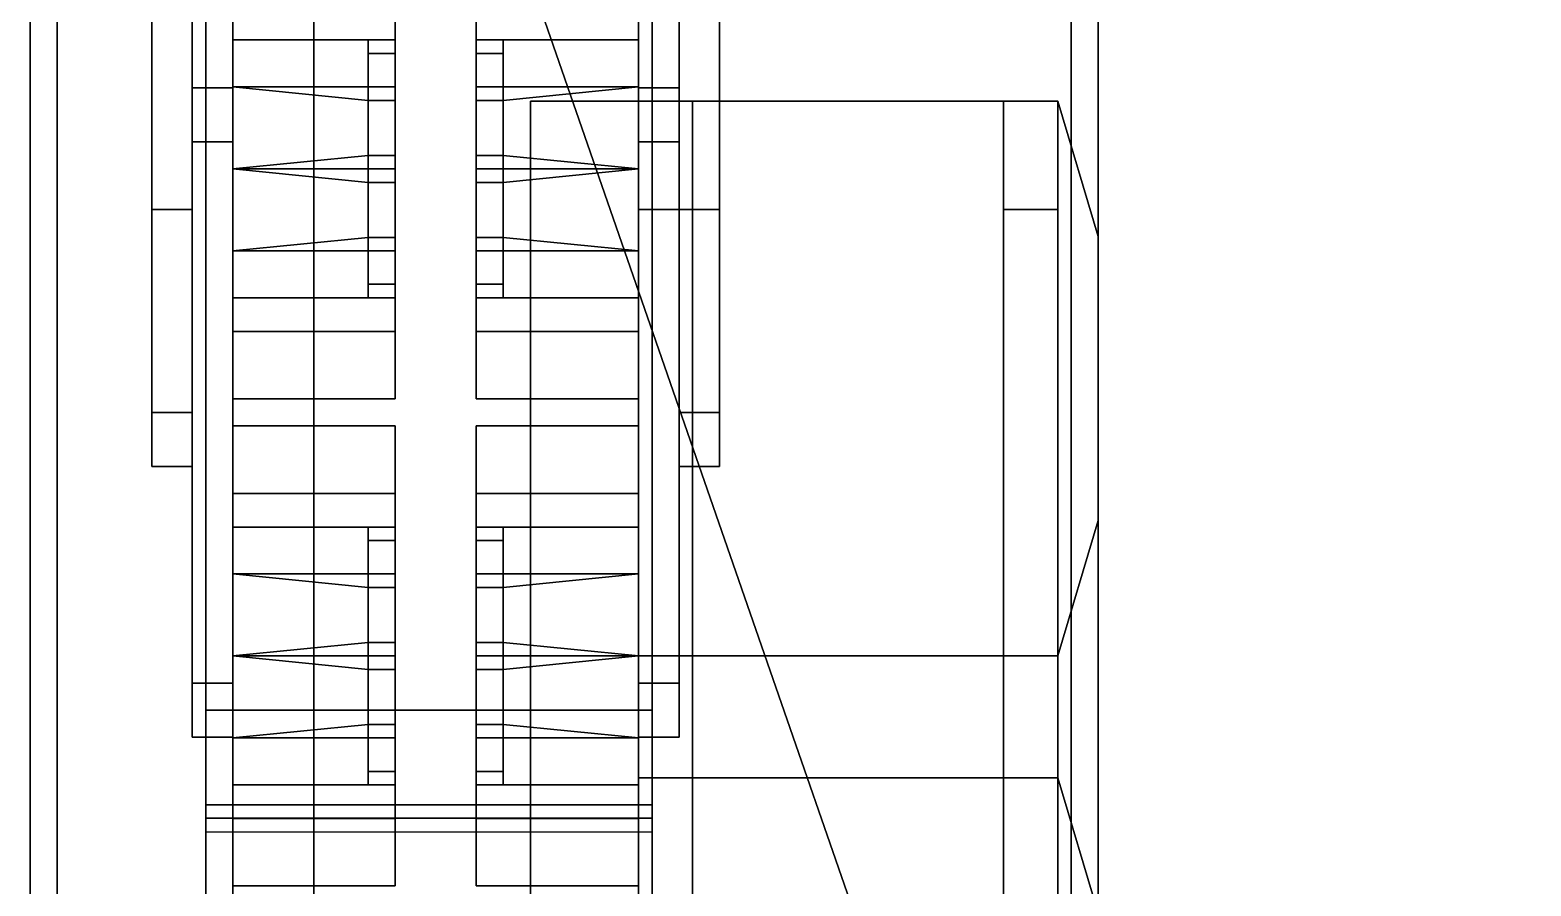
# Model space of a CAD drawing. Header units: millimetres. Extents: x -1.1 to 1.1, y -3.2 to 10.1.
# Drawn here: x -1.11 to 0, y 0.65 to 1.283 of the extents above; entities that cross this region are included whole.
import ezdxf

# ---------------------------------------------------------------- set-up
doc = ezdxf.new("R2010")
doc.units = ezdxf.units.MM
for name, color, linetype in [('internals', 5, 'Continuous'), ('seats', 3, 'Continuous'), ('suspension', 5, 'Continuous'), ('tracks', 3, 'Continuous'), ('wheels', 2, 'Continuous')]:
    doc.layers.add(name, color=color, linetype=linetype)

msp = doc.modelspace()

# ---------------------------------------------------------------- linework, layer by layer
for points in [[(-0.98, 0.11, 1.08), (-0.98, 2.92, 1.08), (-0.98, 2.58, 1.06), (-0.98, 0.11, 1.06)], [(0.34, 2.83, 0.6), (0.34, 0.11, 0.6), (-0.34, 0.11, 0.6), (-0.34, 2.83, 0.6)], [(-0.34, 0.11, 1.06), (-0.34, 2.58, 1.06), (-0.34, 2.83, 0.6), (-0.34, 0.11, 0.6)], [(-0.9, 2.72, 1.87), (-0.98, 2.72, 1.87), (-0.98, 0.11, 1.87), (-0.9, 0.11, 1.87)], [(-0.98, 0.11, 1.87), (-0.98, 2.72, 1.87), (-0.98, 2.72, 1.08), (-0.98, 0.11, 1.08)], [(-0.9, 2.72, 1.85), (-0.9, 2.72, 1.87), (-0.9, 0.11, 1.87), (-0.9, 0.11, 1.85)], [(-1.11, 1.47, 1.3), (-1.11, 0.17, 1.3), (-1.09, 0.17, 1.3), (-1.09, 1.47, 1.3)], [(-1.11, 1.47, 1.24), (-1.11, 0.17, 1.24), (-1.11, 0.17, 1.3), (-1.11, 1.47, 1.3)], [(-1.09, 1.47, 1.24), (-1.09, 0.17, 1.24), (-1.11, 0.17, 1.24), (-1.11, 1.47, 1.24)], [(-1.11, 1.47, 1.08), (-1.11, 0.17, 1.08), (-1.11, 0.17, 1.14), (-1.11, 1.47, 1.14)], [(-1.11, 1.47, 1.14), (-1.11, 0.17, 1.14), (-1.09, 0.17, 1.14), (-1.09, 1.47, 1.14)], [(-1.09, 1.47, 1.08), (-1.09, 0.17, 1.08), (-1.11, 0.17, 1.08), (-1.11, 1.47, 1.08)], [(-1.09, 0.17, 1.3), (-1.09, 0.17, 1.24), (-1.09, 1.47, 1.24), (-1.09, 1.47, 1.3)], [(-1.09, 0.17, 1.14), (-1.09, 0.17, 1.08), (-1.09, 1.47, 1.08), (-1.09, 1.47, 1.14)]]:
    msp.add_3dface(points)
at = {"layer": 'internals'}
for points in [[(-0.32, 0.11, 1.08), (-0.32, 2.9, 1.08), (-0.74, 2.9, 1.08), (-0.74, 1.32, 1.08)], [(-0.32, 2.9, 0.86), (-0.32, 0.11, 0.86), (0.32, 0.11, 0.86), (0.32, 2.9, 0.86)], [(-0.32, 0.11, 0.86), (-0.32, 2.9, 0.86), (-0.32, 2.9, 1.08), (-0.32, 0.11, 1.08)], [(-0.96, 1.32, 1.67), (-0.96, 2.72, 1.67), (-0.96, 2.72, 1.85), (-0.96, 0.11, 1.85)], [(-0.32, 0.11, 1.08), (-0.74, 1.32, 1.08), (-0.96, 1.32, 1.08), (-0.96, 0.11, 1.08)], [(-0.96, 0.11, 1.08), (-0.96, 1.32, 1.08), (-0.96, 1.32, 1.67), (-0.96, 0.11, 1.85)]]:
    msp.add_3dface(points, dxfattribs=at)
at = {"layer": 'seats'}
for points in [[(-0.66, 1.23, 1.36), (-0.74, 1.23, 1.36), (-0.74, 1.23, 1.67), (-0.66, 1.23, 1.67)], [(-0.74, 0.32, 1.67), (-0.74, 1.23, 1.67), (-0.74, 1.23, 1.36), (-0.74, 0.32, 1.36)], [(-0.66, 1.23, 1.67), (-0.74, 1.23, 1.67), (-0.74, 0.32, 1.67), (-0.66, 0.32, 1.67)], [(-0.35, 1.23, 1.36), (-0.35, 1.23, 1.28), (-0.66, 1.23, 1.28), (-0.66, 1.23, 1.36)], [(-0.66, 1.23, 1.36), (-0.66, 1.23, 1.28), (-0.66, 0.82, 1.28), (-0.66, 0.82, 1.36)], [(-0.66, 1.23, 1.28), (-0.66, 1.15, 1.2), (-0.66, 0.4, 1.2), (-0.66, 0.32, 1.28)], [(-0.66, 1.15, 1.2), (-0.66, 1.23, 1.28), (-0.66, 1.23, 1.08), (-0.66, 1.15, 1.08)], [(-0.66, 1.23, 1.08), (-0.66, 1.23, 1.28), (-0.62, 1.23, 1.28), (-0.62, 1.23, 1.08)], [(-0.66, 0.32, 1.36), (-0.66, 1.23, 1.36), (-0.66, 1.23, 1.67), (-0.66, 0.32, 1.67)], [(-0.35, 0.82, 1.36), (-0.35, 1.23, 1.36), (-0.66, 1.23, 1.36), (-0.66, 0.82, 1.36)], [(-0.62, 0.4, 1.2), (-0.62, 1.15, 1.2), (-0.62, 1.23, 1.28), (-0.62, 0.32, 1.28)], [(-0.62, 1.23, 1.08), (-0.62, 1.23, 1.28), (-0.62, 1.15, 1.2), (-0.62, 1.15, 1.08)], [(-0.39, 1.23, 1.28), (-0.39, 1.15, 1.2), (-0.39, 0.4, 1.2), (-0.39, 0.32, 1.28)], [(-0.39, 1.15, 1.2), (-0.39, 1.23, 1.28), (-0.39, 1.23, 1.08), (-0.39, 1.15, 1.08)], [(-0.39, 1.23, 1.08), (-0.39, 1.23, 1.28), (-0.35, 1.23, 1.28), (-0.35, 1.23, 1.08)], [(-0.32, 1.13, 1.36), (-0.32, 1.13, 1.28), (-0.35, 1.23, 1.28), (-0.35, 1.23, 1.36)], [(-0.35, 0.4, 1.2), (-0.35, 1.15, 1.2), (-0.35, 1.23, 1.28), (-0.35, 0.32, 1.28)], [(-0.35, 1.23, 1.08), (-0.35, 1.23, 1.28), (-0.35, 1.15, 1.2), (-0.35, 1.15, 1.08)], [(-0.32, 0.92, 1.36), (-0.32, 1.13, 1.36), (-0.35, 1.23, 1.36), (-0.35, 0.82, 1.36)], [(-0.66, 0.4, 1.2), (-0.66, 1.15, 1.2), (-0.62, 1.15, 1.2), (-0.62, 0.4, 1.2)], [(-0.62, 1.15, 1.08), (-0.62, 1.15, 1.2), (-0.66, 1.15, 1.2), (-0.66, 1.15, 1.08)], [(-0.39, 0.4, 1.2), (-0.39, 1.15, 1.2), (-0.35, 1.15, 1.2), (-0.35, 0.4, 1.2)], [(-0.35, 1.15, 1.08), (-0.35, 1.15, 1.2), (-0.39, 1.15, 1.2), (-0.39, 1.15, 1.08)], [(-0.32, 0.92, 1.28), (-0.32, 1.13, 1.28), (-0.32, 1.13, 1.36), (-0.32, 0.92, 1.36)], [(-0.35, 0.82, 1.36), (-0.35, 0.82, 1.28), (-0.32, 0.92, 1.28), (-0.32, 0.92, 1.36)], [(-0.66, 0.82, 1.36), (-0.66, 0.82, 1.28), (-0.35, 0.82, 1.28), (-0.35, 0.82, 1.36)], [(-0.66, 0.73, 1.36), (-0.66, 0.73, 1.28), (-0.66, 0.32, 1.28), (-0.66, 0.32, 1.36)], [(-0.35, 0.73, 1.36), (-0.35, 0.73, 1.28), (-0.66, 0.73, 1.28), (-0.66, 0.73, 1.36)], [(-0.35, 0.32, 1.36), (-0.35, 0.73, 1.36), (-0.66, 0.73, 1.36), (-0.66, 0.32, 1.36)], [(-0.32, 0.63, 1.36), (-0.32, 0.63, 1.28), (-0.35, 0.73, 1.28), (-0.35, 0.73, 1.36)], [(-0.32, 0.42, 1.36), (-0.32, 0.63, 1.36), (-0.35, 0.73, 1.36), (-0.35, 0.32, 1.36)]]:
    msp.add_3dface(points, dxfattribs=at)
at = {"layer": 'suspension'}
for points in [[(-0.6, 1.15, 0.33), (-0.6, 1.67, 0.33), (-0.63, 1.67, 0.33), (-0.63, 1.15, 0.33)], [(-1.02, 1.15, 0.2), (-1.02, 1.41, 0.27), (-0.99, 1.41, 0.27), (-0.99, 1.15, 0.2)], [(-1.02, 1.33, 0.33), (-1.02, 1.41, 0.27), (-1.02, 1.15, 0.2), (-1.02, 1.15, 0.33)], [(-0.63, 1.15, 0.2), (-0.63, 1.41, 0.27), (-0.6, 1.41, 0.27), (-0.6, 1.15, 0.2)], [(-0.63, 1.33, 0.33), (-0.63, 1.41, 0.27), (-0.63, 1.15, 0.2), (-0.63, 1.15, 0.33)], [(-0.99, 1.15, 0.33), (-0.99, 1.33, 0.33), (-1.02, 1.33, 0.33), (-1.02, 1.15, 0.33)], [(-0.99, 1.2, 0.15), (-0.99, 1.2, 0.24), (-0.99, 1.24, 0.22), (-0.99, 1.24, 0.17)], [(-0.96, 1.24, 0.17), (-0.96, 1.2, 0.15), (-0.99, 1.2, 0.15), (-0.99, 1.24, 0.17)], [(-0.99, 1.24, 0.17), (-0.99, 1.24, 0.22), (-0.96, 1.24, 0.22), (-0.96, 1.24, 0.17)], [(-0.99, 1.24, 0.22), (-0.99, 1.2, 0.24), (-0.96, 1.2, 0.24), (-0.96, 1.24, 0.22)], [(-0.66, 1.2, 0.15), (-0.66, 1.2, 0.24), (-0.66, 1.24, 0.22), (-0.66, 1.24, 0.17)], [(-0.66, 1.24, 0.17), (-0.66, 1.24, 0.22), (-0.63, 1.24, 0.22), (-0.63, 1.24, 0.17)], [(-0.66, 1.24, 0.22), (-0.66, 1.2, 0.24), (-0.63, 1.2, 0.24), (-0.63, 1.24, 0.22)], [(-0.63, 1.24, 0.17), (-0.63, 1.2, 0.15), (-0.66, 1.2, 0.15), (-0.66, 1.24, 0.17)], [(-0.99, 1.2, 0.24), (-0.99, 1.2, 0.15), (-0.99, 0.8, 0.15), (-0.99, 0.8, 0.24)], [(-0.99, 0.8, 0.15), (-0.99, 1.2, 0.15), (-0.96, 1.2, 0.15), (-0.96, 0.8, 0.15)], [(-0.96, 0.8, 0.24), (-0.96, 1.2, 0.24), (-0.99, 1.2, 0.24), (-0.99, 0.8, 0.24)], [(-0.66, 1.2, 0.24), (-0.66, 1.2, 0.15), (-0.66, 0.8, 0.15), (-0.66, 0.8, 0.24)], [(-0.63, 0.8, 0.24), (-0.63, 1.2, 0.24), (-0.66, 1.2, 0.24), (-0.66, 0.8, 0.24)], [(-0.66, 0.8, 0.15), (-0.66, 1.2, 0.15), (-0.63, 1.2, 0.15), (-0.63, 0.8, 0.15)], [(-1.02, 1.15, 0.33), (-1.02, 1.15, 0.2), (-1.02, 1, 0.15), (-1.02, 1, 0.24)], [(-1.02, 1, 0.15), (-1.02, 1.15, 0.2), (-0.99, 1.15, 0.2), (-0.99, 1, 0.15)], [(-0.99, 1, 0.24), (-0.99, 1.15, 0.33), (-1.02, 1.15, 0.33), (-1.02, 1, 0.24)], [(-0.63, 1, 0.15), (-0.63, 1.15, 0.2), (-0.6, 1.15, 0.2), (-0.6, 1, 0.15)], [(-0.63, 1.15, 0.33), (-0.63, 1.15, 0.2), (-0.63, 1, 0.15), (-0.63, 1, 0.24)], [(-0.6, 1, 0.24), (-0.6, 1.15, 0.33), (-0.63, 1.15, 0.33), (-0.63, 1, 0.24)], [(-1.02, 1, 0.24), (-1.02, 1, 0.15), (-1.02, 0.96, 0.17), (-1.02, 0.96, 0.22)], [(-0.99, 0.96, 0.22), (-0.99, 1, 0.24), (-1.02, 1, 0.24), (-1.02, 0.96, 0.22)], [(-1.02, 0.96, 0.17), (-1.02, 1, 0.15), (-0.99, 1, 0.15), (-0.99, 0.96, 0.17)], [(-0.63, 1, 0.24), (-0.63, 1, 0.15), (-0.63, 0.96, 0.17), (-0.63, 0.96, 0.22)], [(-0.63, 0.96, 0.17), (-0.63, 1, 0.15), (-0.6, 1, 0.15), (-0.6, 0.96, 0.17)], [(-0.6, 0.96, 0.22), (-0.6, 1, 0.24), (-0.63, 1, 0.24), (-0.63, 0.96, 0.22)], [(-1.02, 0.96, 0.22), (-1.02, 0.96, 0.17), (-0.99, 0.96, 0.17), (-0.99, 0.96, 0.22)], [(-0.63, 0.96, 0.22), (-0.63, 0.96, 0.17), (-0.6, 0.96, 0.17), (-0.6, 0.96, 0.22)], [(-0.99, 0.8, 0.24), (-0.99, 0.8, 0.15), (-0.99, 0.76, 0.17), (-0.99, 0.76, 0.22)], [(-0.99, 0.76, 0.17), (-0.99, 0.8, 0.15), (-0.96, 0.8, 0.15), (-0.96, 0.76, 0.17)], [(-0.96, 0.76, 0.22), (-0.96, 0.8, 0.24), (-0.99, 0.8, 0.24), (-0.99, 0.76, 0.22)], [(-0.66, 0.8, 0.24), (-0.66, 0.8, 0.15), (-0.66, 0.76, 0.17), (-0.66, 0.76, 0.22)], [(-0.66, 0.76, 0.17), (-0.66, 0.8, 0.15), (-0.63, 0.8, 0.15), (-0.63, 0.76, 0.17)], [(-0.63, 0.76, 0.22), (-0.63, 0.8, 0.24), (-0.66, 0.8, 0.24), (-0.66, 0.76, 0.22)], [(-0.99, 0.76, 0.22), (-0.99, 0.76, 0.17), (-0.96, 0.76, 0.17), (-0.96, 0.76, 0.22)], [(-0.66, 0.76, 0.22), (-0.66, 0.76, 0.17), (-0.63, 0.76, 0.17), (-0.63, 0.76, 0.22)]]:
    msp.add_3dface(points, dxfattribs=at)
at = {"layer": 'tracks'}
for points in [[(-0.98, 2.02), (-0.98, 0.78), (-0.98, 0.78, 0.05), (-0.98, 2.01, 0.05)], [(-0.98, 2.01, 0.05), (-0.98, 0.78, 0.05), (-0.65, 0.78, 0.05), (-0.65, 2.01, 0.05)], [(-0.65, 0.78, 0.05), (-0.65, 0.78), (-0.65, 2.02), (-0.65, 2.01, 0.05)], [(-0.65, 0.7, 0.95), (-0.65, 1.4, 0.93), (-0.98, 1.4, 0.93), (-0.98, 0.7, 0.95)], [(-0.98, 0.7, 0.95), (-0.98, 1.4, 0.93), (-0.98, 1.4, 0.87), (-0.98, 0.7, 0.89)], [(-0.98, 0.7, 0.89), (-0.98, 1.4, 0.87), (-0.65, 1.4, 0.87), (-0.65, 0.7, 0.89)], [(-0.65, 1.4, 0.87), (-0.65, 1.4, 0.93), (-0.65, 0.7, 0.95), (-0.65, 0.7, 0.89)], [(-0.98, 0.78), (-0.98, 0.69, 0.03), (-0.98, 0.71, 0.08), (-0.98, 0.78, 0.05)], [(-0.98, 0.78, 0.05), (-0.98, 0.71, 0.08), (-0.65, 0.71, 0.08), (-0.65, 0.78, 0.05)], [(-0.65, 0.71, 0.08), (-0.65, 0.69, 0.03), (-0.65, 0.78), (-0.65, 0.78, 0.05)], [(-0.98, 0.69, 0.03), (-0.98, 0.14, 0.4), (-0.98, 0.16, 0.44), (-0.98, 0.71, 0.08)], [(-0.98, 0.71, 0.08), (-0.98, 0.16, 0.44), (-0.65, 0.16, 0.44), (-0.65, 0.71, 0.08)], [(-0.65, 0.31, 0.95), (-0.65, 0.7, 0.95), (-0.98, 0.7, 0.95), (-0.98, 0.31, 0.95)], [(-0.98, 0.31, 0.95), (-0.98, 0.7, 0.95), (-0.98, 0.7, 0.89), (-0.98, 0.31, 0.89)], [(-0.98, 0.31, 0.89), (-0.98, 0.7, 0.89), (-0.65, 0.7, 0.89), (-0.65, 0.31, 0.89)], [(-0.65, 0.16, 0.44), (-0.65, 0.14, 0.4), (-0.65, 0.69, 0.03), (-0.65, 0.71, 0.08)], [(-0.65, 0.7, 0.89), (-0.65, 0.7, 0.95), (-0.65, 0.31, 0.95), (-0.65, 0.31, 0.89)], [(-0.65, 0.69, 0.03), (-0.65, 0.14, 0.4), (-0.98, 0.14, 0.4), (-0.98, 0.69, 0.03)]]:
    msp.add_3dface(points, dxfattribs=at)
at = {"layer": 'wheels'}
for points in [[(-0.96, 1.3002, 0.3202), (-0.96, 1.35, 0.2), (-0.96, 1.2753, 0.145), (-0.96, 1.2753, 0.255)], [(-0.96, 1.35, 0.2), (-0.96, 1.3002, 0.0798), (-0.96, 1.3002, 0.0798), (-0.96, 1.2753, 0.145)], [(-0.78, 1.3002, 0.3202), (-0.78, 1.35, 0.2), (-0.78, 1.2753, 0.145), (-0.78, 1.2753, 0.255)], [(-0.78, 1.35, 0.2), (-0.78, 1.3002, 0.0798), (-0.78, 1.3002, 0.0798), (-0.78, 1.2753, 0.145)], [(-0.84, 1.3002, 0.0798), (-0.84, 1.18, 0.03), (-0.96, 1.18, 0.03), (-0.96, 1.3002, 0.0798)], [(-0.96, 1.3002, 0.0798), (-0.96, 1.18, 0.03), (-0.96, 1.18, 0.09), (-0.96, 1.2753, 0.145)], [(-0.84, 1.18, 0.37), (-0.84, 1.3002, 0.3202), (-0.96, 1.3002, 0.3202), (-0.96, 1.18, 0.37)], [(-0.96, 1.18, 0.37), (-0.96, 1.3002, 0.3202), (-0.96, 1.2753, 0.255), (-0.96, 1.18, 0.31)], [(-0.78, 1.3002, 0.0798), (-0.78, 1.18, 0.03), (-0.78, 1.18, 0.09), (-0.78, 1.2753, 0.145)], [(-0.78, 1.18, 0.03), (-0.78, 1.3002, 0.0798), (-0.66, 1.3002, 0.0798), (-0.66, 1.18, 0.03)], [(-0.78, 1.18, 0.37), (-0.78, 1.3002, 0.3202), (-0.78, 1.2753, 0.255), (-0.78, 1.18, 0.31)], [(-0.78, 1.3002, 0.3202), (-0.78, 1.18, 0.37), (-0.66, 1.18, 0.37), (-0.66, 1.3002, 0.3202)], [(-0.84, 1.18, 0.09), (-0.84, 1.2753, 0.145), (-0.96, 1.2753, 0.145), (-0.96, 1.18, 0.09)], [(-0.84, 1.2753, 0.145), (-0.84, 1.2753, 0.255), (-0.96, 1.2753, 0.255), (-0.96, 1.2753, 0.145)], [(-0.84, 1.2753, 0.255), (-0.84, 1.18, 0.31), (-0.96, 1.18, 0.31), (-0.96, 1.2753, 0.255)], [(-0.86, 1.2306, 0.2408), (-0.86, 1.2653, 0.2608), (-0.86, 1.2753, 0.255), (-0.86, 1.2406, 0.235)], [(-0.86, 1.2406, 0.235), (-0.86, 1.2753, 0.255), (-0.86, 1.2753, 0.2435), (-0.86, 1.2406, 0.2235)], [(-0.84, 1.2753, 0.2435), (-0.84, 1.2406, 0.2235), (-0.86, 1.2406, 0.2235), (-0.86, 1.2753, 0.2435)], [(-0.86, 1.2406, 0.1765), (-0.86, 1.2753, 0.1565), (-0.86, 1.2753, 0.145), (-0.86, 1.2406, 0.165)], [(-0.86, 1.2406, 0.165), (-0.86, 1.2753, 0.145), (-0.86, 1.2653, 0.1392), (-0.86, 1.2306, 0.1592)], [(-0.84, 1.2406, 0.1765), (-0.84, 1.2753, 0.1565), (-0.86, 1.2753, 0.1565), (-0.86, 1.2406, 0.1765)], [(-0.78, 1.2406, 0.2235), (-0.78, 1.2753, 0.2435), (-0.76, 1.2753, 0.2435), (-0.76, 1.2406, 0.2235)], [(-0.78, 1.2753, 0.1565), (-0.78, 1.2406, 0.1765), (-0.76, 1.2406, 0.1765), (-0.76, 1.2753, 0.1565)], [(-0.78, 1.2753, 0.145), (-0.78, 1.18, 0.09), (-0.66, 1.18, 0.09), (-0.66, 1.2753, 0.145)], [(-0.78, 1.2753, 0.255), (-0.78, 1.2753, 0.145), (-0.66, 1.2753, 0.145), (-0.66, 1.2753, 0.255)], [(-0.78, 1.18, 0.31), (-0.78, 1.2753, 0.255), (-0.66, 1.2753, 0.255), (-0.66, 1.18, 0.31)], [(-0.78, 1.2306, 0.2408), (-0.78, 1.2653, 0.2608), (-0.78, 1.2753, 0.255), (-0.78, 1.2406, 0.235)], [(-0.78, 1.2406, 0.235), (-0.78, 1.2753, 0.255), (-0.78, 1.2753, 0.2435), (-0.78, 1.2406, 0.2235)], [(-0.78, 1.2406, 0.1765), (-0.78, 1.2753, 0.1565), (-0.78, 1.2753, 0.145), (-0.78, 1.2406, 0.165)], [(-0.78, 1.2406, 0.165), (-0.78, 1.2753, 0.145), (-0.78, 1.2653, 0.1392), (-0.78, 1.2306, 0.1592)], [(-0.84, 1.2306, 0.2408), (-0.84, 1.2653, 0.2608), (-0.86, 1.2653, 0.2608), (-0.86, 1.2306, 0.2408)], [(-0.84, 1.2653, 0.1392), (-0.84, 1.2306, 0.1592), (-0.86, 1.2306, 0.1592), (-0.86, 1.2653, 0.1392)], [(-0.78, 1.2653, 0.2608), (-0.78, 1.2306, 0.2408), (-0.76, 1.2306, 0.2408), (-0.76, 1.2653, 0.2608)], [(-0.78, 1.2306, 0.1592), (-0.78, 1.2653, 0.1392), (-0.76, 1.2653, 0.1392), (-0.76, 1.2306, 0.1592)], [(-0.86, 1.19, 0.2642), (-0.86, 1.2306, 0.2408), (-0.96, 1.2406, 0.235), (-0.96, 1.18, 0.27)], [(-0.86, 1.2306, 0.2408), (-0.86, 1.2406, 0.235), (-0.96, 1.2406, 0.235)], [(-0.86, 1.2406, 0.2235), (-0.86, 1.2406, 0.1765), (-0.96, 1.2406, 0.165), (-0.96, 1.2406, 0.235)], [(-0.86, 1.2406, 0.235), (-0.86, 1.2406, 0.2235), (-0.96, 1.2406, 0.235)], [(-0.86, 1.2406, 0.1765), (-0.86, 1.2406, 0.165), (-0.96, 1.2406, 0.165)], [(-0.86, 1.2306, 0.1592), (-0.86, 1.19, 0.1358), (-0.96, 1.18, 0.13), (-0.96, 1.2406, 0.165)], [(-0.86, 1.2406, 0.165), (-0.86, 1.2306, 0.1592), (-0.96, 1.2406, 0.165)], [(-0.96, 1.18, 0.27), (-0.96, 1.2406, 0.235), (-0.96, 1.2406, 0.165), (-0.96, 1.1194, 0.235)], [(-0.96, 1.1194, 0.235), (-0.96, 1.2406, 0.165), (-0.96, 1.18, 0.13), (-0.96, 1.1194, 0.165)], [(-0.84, 1.2406, 0.2235), (-0.84, 1.2406, 0.1765), (-0.86, 1.2406, 0.1765), (-0.86, 1.2406, 0.2235)], [(-0.78, 1.18, 0.27), (-0.78, 1.2406, 0.235), (-0.78, 1.2406, 0.165), (-0.78, 1.1194, 0.235)], [(-0.78, 1.1194, 0.235), (-0.78, 1.2406, 0.165), (-0.78, 1.18, 0.13), (-0.78, 1.1194, 0.165)], [(-0.78, 1.2406, 0.1765), (-0.78, 1.2406, 0.2235), (-0.76, 1.2406, 0.2235), (-0.76, 1.2406, 0.1765)], [(-0.76, 1.2406, 0.235), (-0.76, 1.2306, 0.2408), (-0.66, 1.2406, 0.235)], [(-0.76, 1.2306, 0.2408), (-0.76, 1.19, 0.2642), (-0.66, 1.18, 0.27), (-0.66, 1.2406, 0.235)], [(-0.76, 1.2406, 0.2235), (-0.76, 1.2406, 0.235), (-0.66, 1.2406, 0.235)], [(-0.76, 1.2406, 0.165), (-0.76, 1.2406, 0.1765), (-0.66, 1.2406, 0.165)], [(-0.76, 1.2406, 0.1765), (-0.76, 1.2406, 0.2235), (-0.66, 1.2406, 0.235), (-0.66, 1.2406, 0.165)], [(-0.76, 1.2306, 0.1592), (-0.76, 1.2406, 0.165), (-0.66, 1.2406, 0.165)], [(-0.76, 1.19, 0.1358), (-0.76, 1.2306, 0.1592), (-0.66, 1.2406, 0.165), (-0.66, 1.18, 0.13)], [(-0.84, 1.19, 0.2642), (-0.84, 1.2306, 0.2408), (-0.86, 1.2306, 0.2408), (-0.86, 1.19, 0.2642)], [(-0.84, 1.2306, 0.1592), (-0.84, 1.19, 0.1358), (-0.86, 1.19, 0.1358), (-0.86, 1.2306, 0.1592)], [(-0.78, 1.2306, 0.2408), (-0.78, 1.19, 0.2642), (-0.76, 1.19, 0.2642), (-0.76, 1.2306, 0.2408)], [(-0.78, 1.19, 0.1358), (-0.78, 1.2306, 0.1592), (-0.76, 1.2306, 0.1592), (-0.76, 1.19, 0.1358)], [(-0.86, 1.18, 0.27), (-0.86, 1.19, 0.2642), (-0.96, 1.18, 0.27)], [(-0.86, 1.19, 0.1358), (-0.86, 1.18, 0.13), (-0.96, 1.18, 0.13)], [(-0.84, 1.19, 0.3042), (-0.84, 1.19, 0.2642), (-0.86, 1.19, 0.2642), (-0.86, 1.19, 0.3042)], [(-0.86, 1.18, 0.27), (-0.86, 1.18, 0.31), (-0.86, 1.19, 0.3042), (-0.86, 1.19, 0.2642)], [(-0.86, 1.19, 0.1358), (-0.86, 1.19, 0.0958), (-0.86, 1.18, 0.09), (-0.86, 1.18, 0.13)], [(-0.84, 1.19, 0.1358), (-0.84, 1.19, 0.0958), (-0.86, 1.19, 0.0958), (-0.86, 1.19, 0.1358)], [(-0.78, 1.19, 0.0958), (-0.78, 1.19, 0.1358), (-0.76, 1.19, 0.1358), (-0.76, 1.19, 0.0958)], [(-0.78, 1.19, 0.2642), (-0.78, 1.19, 0.3042), (-0.76, 1.19, 0.3042), (-0.76, 1.19, 0.2642)], [(-0.78, 1.18, 0.27), (-0.78, 1.18, 0.31), (-0.78, 1.19, 0.3042), (-0.78, 1.19, 0.2642)], [(-0.78, 1.19, 0.1358), (-0.78, 1.19, 0.0958), (-0.78, 1.18, 0.09), (-0.78, 1.18, 0.13)], [(-0.76, 1.19, 0.2642), (-0.76, 1.18, 0.27), (-0.66, 1.18, 0.27)], [(-0.76, 1.18, 0.13), (-0.76, 1.19, 0.1358), (-0.66, 1.18, 0.13)], [(-0.84, 1.18, 0.03), (-0.84, 1.0598, 0.0798), (-0.96, 1.0598, 0.0798), (-0.96, 1.18, 0.03)], [(-0.96, 1.18, 0.03), (-0.96, 1.0598, 0.0798), (-0.96, 1.0847, 0.145), (-0.96, 1.18, 0.09)], [(-0.84, 1.0598, 0.3202), (-0.84, 1.18, 0.37), (-0.96, 1.18, 0.37), (-0.96, 1.0598, 0.3202)], [(-0.96, 1.0598, 0.3202), (-0.96, 1.18, 0.37), (-0.96, 1.18, 0.31), (-0.96, 1.0847, 0.255)], [(-0.84, 1.18, 0.31), (-0.84, 1.0847, 0.255), (-0.96, 1.0847, 0.255), (-0.96, 1.18, 0.31)], [(-0.84, 1.0847, 0.145), (-0.84, 1.18, 0.09), (-0.96, 1.18, 0.09), (-0.96, 1.0847, 0.145)], [(-0.86, 1.17, 0.1358), (-0.86, 1.1294, 0.1592), (-0.96, 1.1194, 0.165), (-0.96, 1.18, 0.13)], [(-0.86, 1.18, 0.13), (-0.86, 1.17, 0.1358), (-0.96, 1.18, 0.13)], [(-0.86, 1.1294, 0.2408), (-0.86, 1.17, 0.2642), (-0.96, 1.18, 0.27), (-0.96, 1.1194, 0.235)], [(-0.86, 1.17, 0.2642), (-0.86, 1.18, 0.27), (-0.96, 1.18, 0.27)], [(-0.86, 1.17, 0.2642), (-0.86, 1.17, 0.3042), (-0.86, 1.18, 0.31), (-0.86, 1.18, 0.27)], [(-0.86, 1.18, 0.13), (-0.86, 1.18, 0.09), (-0.86, 1.17, 0.0958), (-0.86, 1.17, 0.1358)], [(-0.78, 1.18, 0.03), (-0.78, 1.0598, 0.0798), (-0.78, 1.0847, 0.145), (-0.78, 1.18, 0.09)], [(-0.78, 1.0598, 0.0798), (-0.78, 1.18, 0.03), (-0.66, 1.18, 0.03), (-0.66, 1.0598, 0.0798)], [(-0.78, 1.0598, 0.3202), (-0.78, 1.18, 0.37), (-0.78, 1.18, 0.31), (-0.78, 1.0847, 0.255)], [(-0.78, 1.18, 0.37), (-0.78, 1.0598, 0.3202), (-0.66, 1.0598, 0.3202), (-0.66, 1.18, 0.37)], [(-0.78, 1.0847, 0.255), (-0.78, 1.18, 0.31), (-0.66, 1.18, 0.31), (-0.66, 1.0847, 0.255)], [(-0.78, 1.18, 0.09), (-0.78, 1.0847, 0.145), (-0.66, 1.0847, 0.145), (-0.66, 1.18, 0.09)], [(-0.78, 1.17, 0.2642), (-0.78, 1.17, 0.3042), (-0.78, 1.18, 0.31), (-0.78, 1.18, 0.27)], [(-0.78, 1.18, 0.13), (-0.78, 1.18, 0.09), (-0.78, 1.17, 0.0958), (-0.78, 1.17, 0.1358)], [(-0.76, 1.17, 0.1358), (-0.76, 1.18, 0.13), (-0.66, 1.18, 0.13)], [(-0.76, 1.1294, 0.1592), (-0.76, 1.17, 0.1358), (-0.66, 1.18, 0.13), (-0.66, 1.1194, 0.165)], [(-0.76, 1.18, 0.27), (-0.76, 1.17, 0.2642), (-0.66, 1.18, 0.27)], [(-0.76, 1.17, 0.2642), (-0.76, 1.1294, 0.2408), (-0.66, 1.1194, 0.235), (-0.66, 1.18, 0.27)], [(-0.84, 1.17, 0.2642), (-0.84, 1.17, 0.3042), (-0.86, 1.17, 0.3042), (-0.86, 1.17, 0.2642)], [(-0.84, 1.17, 0.0958), (-0.84, 1.17, 0.1358), (-0.86, 1.17, 0.1358), (-0.86, 1.17, 0.0958)], [(-0.84, 1.17, 0.1358), (-0.84, 1.1294, 0.1592), (-0.86, 1.1294, 0.1592), (-0.86, 1.17, 0.1358)], [(-0.84, 1.1294, 0.2408), (-0.84, 1.17, 0.2642), (-0.86, 1.17, 0.2642), (-0.86, 1.1294, 0.2408)], [(-0.78, 1.1294, 0.1592), (-0.78, 1.17, 0.1358), (-0.76, 1.17, 0.1358), (-0.76, 1.1294, 0.1592)], [(-0.78, 1.17, 0.2642), (-0.78, 1.1294, 0.2408), (-0.76, 1.1294, 0.2408), (-0.76, 1.17, 0.2642)], [(-0.78, 1.17, 0.1358), (-0.78, 1.17, 0.0958), (-0.76, 1.17, 0.0958), (-0.76, 1.17, 0.1358)], [(-0.78, 1.17, 0.3042), (-0.78, 1.17, 0.2642), (-0.76, 1.17, 0.2642), (-0.76, 1.17, 0.3042)], [(-0.86, 1.1294, 0.1592), (-0.86, 1.1194, 0.165), (-0.96, 1.1194, 0.165)], [(-0.86, 1.1194, 0.235), (-0.86, 1.1294, 0.2408), (-0.96, 1.1194, 0.235)], [(-0.86, 1.1294, 0.1592), (-0.86, 1.0947, 0.1392), (-0.86, 1.0847, 0.145), (-0.86, 1.1194, 0.165)], [(-0.84, 1.1294, 0.1592), (-0.84, 1.0947, 0.1392), (-0.86, 1.0947, 0.1392), (-0.86, 1.1294, 0.1592)], [(-0.86, 1.1194, 0.235), (-0.86, 1.0847, 0.255), (-0.86, 1.0947, 0.2608), (-0.86, 1.1294, 0.2408)], [(-0.84, 1.0947, 0.2608), (-0.84, 1.1294, 0.2408), (-0.86, 1.1294, 0.2408), (-0.86, 1.0947, 0.2608)], [(-0.78, 1.0947, 0.1392), (-0.78, 1.1294, 0.1592), (-0.76, 1.1294, 0.1592), (-0.76, 1.0947, 0.1392)], [(-0.78, 1.1294, 0.2408), (-0.78, 1.0947, 0.2608), (-0.76, 1.0947, 0.2608), (-0.76, 1.1294, 0.2408)], [(-0.78, 1.1294, 0.1592), (-0.78, 1.0947, 0.1392), (-0.78, 1.0847, 0.145), (-0.78, 1.1194, 0.165)], [(-0.78, 1.1194, 0.235), (-0.78, 1.0847, 0.255), (-0.78, 1.0947, 0.2608), (-0.78, 1.1294, 0.2408)], [(-0.76, 1.1194, 0.165), (-0.76, 1.1294, 0.1592), (-0.66, 1.1194, 0.165)], [(-0.76, 1.1294, 0.2408), (-0.76, 1.1194, 0.235), (-0.66, 1.1194, 0.235)], [(-0.86, 1.1194, 0.1765), (-0.86, 1.1194, 0.2235), (-0.96, 1.1194, 0.235), (-0.96, 1.1194, 0.165)], [(-0.86, 1.1194, 0.165), (-0.86, 1.1194, 0.1765), (-0.96, 1.1194, 0.165)], [(-0.86, 1.1194, 0.2235), (-0.86, 1.1194, 0.235), (-0.96, 1.1194, 0.235)], [(-0.86, 1.1194, 0.165), (-0.86, 1.0847, 0.145), (-0.86, 1.0847, 0.1565), (-0.86, 1.1194, 0.1765)], [(-0.84, 1.0847, 0.1565), (-0.84, 1.1194, 0.1765), (-0.86, 1.1194, 0.1765), (-0.86, 1.0847, 0.1565)], [(-0.86, 1.1194, 0.2235), (-0.86, 1.0847, 0.2435), (-0.86, 1.0847, 0.255), (-0.86, 1.1194, 0.235)], [(-0.84, 1.1194, 0.2235), (-0.84, 1.0847, 0.2435), (-0.86, 1.0847, 0.2435), (-0.86, 1.1194, 0.2235)], [(-0.84, 1.1194, 0.1765), (-0.84, 1.1194, 0.2235), (-0.86, 1.1194, 0.2235), (-0.86, 1.1194, 0.1765)], [(-0.78, 1.1194, 0.2235), (-0.78, 1.1194, 0.1765), (-0.76, 1.1194, 0.1765), (-0.76, 1.1194, 0.2235)], [(-0.78, 1.1194, 0.1765), (-0.78, 1.0847, 0.1565), (-0.76, 1.0847, 0.1565), (-0.76, 1.1194, 0.1765)], [(-0.78, 1.0847, 0.2435), (-0.78, 1.1194, 0.2235), (-0.76, 1.1194, 0.2235), (-0.76, 1.0847, 0.2435)], [(-0.78, 1.1194, 0.165), (-0.78, 1.0847, 0.145), (-0.78, 1.0847, 0.1565), (-0.78, 1.1194, 0.1765)], [(-0.78, 1.1194, 0.2235), (-0.78, 1.0847, 0.2435), (-0.78, 1.0847, 0.255), (-0.78, 1.1194, 0.235)], [(-0.76, 1.1194, 0.1765), (-0.76, 1.1194, 0.165), (-0.66, 1.1194, 0.165)], [(-0.76, 1.1194, 0.235), (-0.76, 1.1194, 0.2235), (-0.66, 1.1194, 0.235)], [(-0.76, 1.1194, 0.2235), (-0.76, 1.1194, 0.1765), (-0.66, 1.1194, 0.165), (-0.66, 1.1194, 0.235)], [(-0.84, 1.0847, 0.255), (-0.84, 1.0847, 0.145), (-0.96, 1.0847, 0.145), (-0.96, 1.0847, 0.255)], [(-0.96, 1.01, 0.2), (-0.96, 1.0598, 0.3202), (-0.96, 1.0598, 0.3202), (-0.96, 1.0847, 0.255)], [(-0.96, 1.0598, 0.0798), (-0.96, 1.01, 0.2), (-0.96, 1.0847, 0.255), (-0.96, 1.0847, 0.145)], [(-0.78, 1.01, 0.2), (-0.78, 1.0598, 0.3202), (-0.78, 1.0598, 0.3202), (-0.78, 1.0847, 0.255)], [(-0.78, 1.0598, 0.0798), (-0.78, 1.01, 0.2), (-0.78, 1.0847, 0.255), (-0.78, 1.0847, 0.145)], [(-0.78, 1.0847, 0.145), (-0.78, 1.0847, 0.255), (-0.66, 1.0847, 0.255), (-0.66, 1.0847, 0.145)], [(-0.84, 1.01, 0.2), (-0.84, 1.0598, 0.3202), (-0.96, 1.0598, 0.3202), (-0.96, 1.01, 0.2)], [(-0.84, 1.0598, 0.0798), (-0.84, 1.01, 0.2), (-0.96, 1.01, 0.2), (-0.96, 1.0598, 0.0798)], [(-0.78, 1.01, 0.2), (-0.78, 1.0598, 0.0798), (-0.66, 1.0598, 0.0798), (-0.66, 1.01, 0.2)], [(-0.78, 1.0598, 0.3202), (-0.78, 1.01, 0.2), (-0.66, 1.01, 0.2), (-0.66, 1.0598, 0.3202)], [(-0.96, 0.99, 0.2), (-0.96, 0.9402, 0.0798), (-0.96, 0.9402, 0.0798), (-0.96, 0.9153, 0.145)], [(-0.96, 0.9402, 0.3202), (-0.96, 0.99, 0.2), (-0.96, 0.9153, 0.145), (-0.96, 0.9153, 0.255)], [(-0.84, 0.99, 0.2), (-0.84, 0.9402, 0.0798), (-0.96, 0.9402, 0.0798), (-0.96, 0.99, 0.2)], [(-0.84, 0.9402, 0.3202), (-0.84, 0.99, 0.2), (-0.96, 0.99, 0.2), (-0.96, 0.9402, 0.3202)], [(-0.78, 0.99, 0.2), (-0.78, 0.9402, 0.3202), (-0.66, 0.9402, 0.3202), (-0.66, 0.99, 0.2)], [(-0.78, 0.9402, 0.0798), (-0.78, 0.99, 0.2), (-0.66, 0.99, 0.2), (-0.66, 0.9402, 0.0798)], [(-0.78, 0.99, 0.2), (-0.78, 0.9402, 0.0798), (-0.78, 0.9402, 0.0798), (-0.78, 0.9153, 0.145)], [(-0.78, 0.9402, 0.3202), (-0.78, 0.99, 0.2), (-0.78, 0.9153, 0.145), (-0.78, 0.9153, 0.255)], [(-0.96, 0.9402, 0.0798), (-0.96, 0.82, 0.03), (-0.96, 0.82, 0.09), (-0.96, 0.9153, 0.145)], [(-0.84, 0.9402, 0.0798), (-0.84, 0.82, 0.03), (-0.96, 0.82, 0.03), (-0.96, 0.9402, 0.0798)], [(-0.96, 0.82, 0.37), (-0.96, 0.9402, 0.3202), (-0.96, 0.9153, 0.255), (-0.96, 0.82, 0.31)], [(-0.84, 0.82, 0.37), (-0.84, 0.9402, 0.3202), (-0.96, 0.9402, 0.3202), (-0.96, 0.82, 0.37)], [(-0.78, 0.82, 0.03), (-0.78, 0.9402, 0.0798), (-0.66, 0.9402, 0.0798), (-0.66, 0.82, 0.03)], [(-0.78, 0.9402, 0.0798), (-0.78, 0.82, 0.03), (-0.78, 0.82, 0.09), (-0.78, 0.9153, 0.145)], [(-0.78, 0.9402, 0.3202), (-0.78, 0.82, 0.37), (-0.66, 0.82, 0.37), (-0.66, 0.9402, 0.3202)], [(-0.78, 0.82, 0.37), (-0.78, 0.9402, 0.3202), (-0.78, 0.9153, 0.255), (-0.78, 0.82, 0.31)], [(-0.84, 0.9153, 0.255), (-0.84, 0.82, 0.31), (-0.96, 0.82, 0.31), (-0.96, 0.9153, 0.255)], [(-0.84, 0.9153, 0.145), (-0.84, 0.9153, 0.255), (-0.96, 0.9153, 0.255), (-0.96, 0.9153, 0.145)], [(-0.84, 0.82, 0.09), (-0.84, 0.9153, 0.145), (-0.96, 0.9153, 0.145), (-0.96, 0.82, 0.09)], [(-0.84, 0.8806, 0.1765), (-0.84, 0.9153, 0.1565), (-0.86, 0.9153, 0.1565), (-0.86, 0.8806, 0.1765)], [(-0.86, 0.8806, 0.165), (-0.86, 0.9153, 0.145), (-0.86, 0.9053, 0.1392), (-0.86, 0.8706, 0.1592)], [(-0.86, 0.8806, 0.1765), (-0.86, 0.9153, 0.1565), (-0.86, 0.9153, 0.145), (-0.86, 0.8806, 0.165)], [(-0.84, 0.9153, 0.2435), (-0.84, 0.8806, 0.2235), (-0.86, 0.8806, 0.2235), (-0.86, 0.9153, 0.2435)], [(-0.86, 0.8806, 0.235), (-0.86, 0.9153, 0.255), (-0.86, 0.9153, 0.2435), (-0.86, 0.8806, 0.2235)], [(-0.86, 0.8706, 0.2408), (-0.86, 0.9053, 0.2608), (-0.86, 0.9153, 0.255), (-0.86, 0.8806, 0.235)], [(-0.78, 0.8806, 0.165), (-0.78, 0.9153, 0.145), (-0.78, 0.9053, 0.1392), (-0.78, 0.8706, 0.1592)], [(-0.78, 0.8806, 0.1765), (-0.78, 0.9153, 0.1565), (-0.78, 0.9153, 0.145), (-0.78, 0.8806, 0.165)], [(-0.78, 0.8806, 0.235), (-0.78, 0.9153, 0.255), (-0.78, 0.9153, 0.2435), (-0.78, 0.8806, 0.2235)], [(-0.78, 0.8706, 0.2408), (-0.78, 0.9053, 0.2608), (-0.78, 0.9153, 0.255), (-0.78, 0.8806, 0.235)], [(-0.78, 0.82, 0.31), (-0.78, 0.9153, 0.255), (-0.66, 0.9153, 0.255), (-0.66, 0.82, 0.31)], [(-0.78, 0.9153, 0.255), (-0.78, 0.9153, 0.145), (-0.66, 0.9153, 0.145), (-0.66, 0.9153, 0.255)], [(-0.78, 0.9153, 0.145), (-0.78, 0.82, 0.09), (-0.66, 0.82, 0.09), (-0.66, 0.9153, 0.145)], [(-0.78, 0.9153, 0.1565), (-0.78, 0.8806, 0.1765), (-0.76, 0.8806, 0.1765), (-0.76, 0.9153, 0.1565)], [(-0.78, 0.8806, 0.2235), (-0.78, 0.9153, 0.2435), (-0.76, 0.9153, 0.2435), (-0.76, 0.8806, 0.2235)], [(-0.84, 0.9053, 0.1392), (-0.84, 0.8706, 0.1592), (-0.86, 0.8706, 0.1592), (-0.86, 0.9053, 0.1392)], [(-0.84, 0.8706, 0.2408), (-0.84, 0.9053, 0.2608), (-0.86, 0.9053, 0.2608), (-0.86, 0.8706, 0.2408)], [(-0.78, 0.8706, 0.1592), (-0.78, 0.9053, 0.1392), (-0.76, 0.9053, 0.1392), (-0.76, 0.8706, 0.1592)], [(-0.78, 0.9053, 0.2608), (-0.78, 0.8706, 0.2408), (-0.76, 0.8706, 0.2408), (-0.76, 0.9053, 0.2608)], [(-0.96, 0.7594, 0.235), (-0.96, 0.8806, 0.165), (-0.96, 0.82, 0.13), (-0.96, 0.7594, 0.165)], [(-0.96, 0.82, 0.27), (-0.96, 0.8806, 0.235), (-0.96, 0.8806, 0.165), (-0.96, 0.7594, 0.235)], [(-0.86, 0.8806, 0.165), (-0.86, 0.8706, 0.1592), (-0.96, 0.8806, 0.165)], [(-0.86, 0.8706, 0.1592), (-0.86, 0.83, 0.1358), (-0.96, 0.82, 0.13), (-0.96, 0.8806, 0.165)], [(-0.86, 0.8806, 0.1765), (-0.86, 0.8806, 0.165), (-0.96, 0.8806, 0.165)], [(-0.86, 0.8806, 0.235), (-0.86, 0.8806, 0.2235), (-0.96, 0.8806, 0.235)], [(-0.86, 0.8806, 0.2235), (-0.86, 0.8806, 0.1765), (-0.96, 0.8806, 0.165), (-0.96, 0.8806, 0.235)], [(-0.86, 0.8706, 0.2408), (-0.86, 0.8806, 0.235), (-0.96, 0.8806, 0.235)], [(-0.86, 0.83, 0.2642), (-0.86, 0.8706, 0.2408), (-0.96, 0.8806, 0.235), (-0.96, 0.82, 0.27)], [(-0.84, 0.8806, 0.2235), (-0.84, 0.8806, 0.1765), (-0.86, 0.8806, 0.1765), (-0.86, 0.8806, 0.2235)], [(-0.78, 0.8806, 0.1765), (-0.78, 0.8806, 0.2235), (-0.76, 0.8806, 0.2235), (-0.76, 0.8806, 0.1765)], [(-0.78, 0.7594, 0.235), (-0.78, 0.8806, 0.165), (-0.78, 0.82, 0.13), (-0.78, 0.7594, 0.165)], [(-0.78, 0.82, 0.27), (-0.78, 0.8806, 0.235), (-0.78, 0.8806, 0.165), (-0.78, 0.7594, 0.235)], [(-0.76, 0.83, 0.1358), (-0.76, 0.8706, 0.1592), (-0.66, 0.8806, 0.165), (-0.66, 0.82, 0.13)], [(-0.76, 0.8706, 0.1592), (-0.76, 0.8806, 0.165), (-0.66, 0.8806, 0.165)], [(-0.76, 0.8806, 0.1765), (-0.76, 0.8806, 0.2235), (-0.66, 0.8806, 0.235), (-0.66, 0.8806, 0.165)], [(-0.76, 0.8806, 0.165), (-0.76, 0.8806, 0.1765), (-0.66, 0.8806, 0.165)], [(-0.76, 0.8806, 0.2235), (-0.76, 0.8806, 0.235), (-0.66, 0.8806, 0.235)], [(-0.76, 0.8706, 0.2408), (-0.76, 0.83, 0.2642), (-0.66, 0.82, 0.27), (-0.66, 0.8806, 0.235)], [(-0.76, 0.8806, 0.235), (-0.76, 0.8706, 0.2408), (-0.66, 0.8806, 0.235)], [(-0.84, 0.8706, 0.1592), (-0.84, 0.83, 0.1358), (-0.86, 0.83, 0.1358), (-0.86, 0.8706, 0.1592)], [(-0.84, 0.83, 0.2642), (-0.84, 0.8706, 0.2408), (-0.86, 0.8706, 0.2408), (-0.86, 0.83, 0.2642)], [(-0.78, 0.83, 0.1358), (-0.78, 0.8706, 0.1592), (-0.76, 0.8706, 0.1592), (-0.76, 0.83, 0.1358)], [(-0.78, 0.8706, 0.2408), (-0.78, 0.83, 0.2642), (-0.76, 0.83, 0.2642), (-0.76, 0.8706, 0.2408)], [(-0.86, 0.83, 0.1358), (-0.86, 0.82, 0.13), (-0.96, 0.82, 0.13)], [(-0.86, 0.82, 0.27), (-0.86, 0.83, 0.2642), (-0.96, 0.82, 0.27)], [(-0.84, 0.83, 0.1358), (-0.84, 0.83, 0.0958), (-0.86, 0.83, 0.0958), (-0.86, 0.83, 0.1358)], [(-0.86, 0.83, 0.1358), (-0.86, 0.83, 0.0958), (-0.86, 0.82, 0.09), (-0.86, 0.82, 0.13)], [(-0.86, 0.82, 0.27), (-0.86, 0.82, 0.31), (-0.86, 0.83, 0.3042), (-0.86, 0.83, 0.2642)], [(-0.84, 0.83, 0.3042), (-0.84, 0.83, 0.2642), (-0.86, 0.83, 0.2642), (-0.86, 0.83, 0.3042)], [(-0.78, 0.83, 0.1358), (-0.78, 0.83, 0.0958), (-0.78, 0.82, 0.09), (-0.78, 0.82, 0.13)], [(-0.78, 0.82, 0.27), (-0.78, 0.82, 0.31), (-0.78, 0.83, 0.3042), (-0.78, 0.83, 0.2642)], [(-0.78, 0.83, 0.2642), (-0.78, 0.83, 0.3042), (-0.76, 0.83, 0.3042), (-0.76, 0.83, 0.2642)], [(-0.78, 0.83, 0.0958), (-0.78, 0.83, 0.1358), (-0.76, 0.83, 0.1358), (-0.76, 0.83, 0.0958)], [(-0.76, 0.82, 0.13), (-0.76, 0.83, 0.1358), (-0.66, 0.82, 0.13)], [(-0.76, 0.83, 0.2642), (-0.76, 0.82, 0.27), (-0.66, 0.82, 0.27)], [(-0.96, 0.82, 0.03), (-0.96, 0.6998, 0.0798), (-0.96, 0.7247, 0.145), (-0.96, 0.82, 0.09)], [(-0.84, 0.82, 0.03), (-0.84, 0.6998, 0.0798), (-0.96, 0.6998, 0.0798), (-0.96, 0.82, 0.03)], [(-0.96, 0.6998, 0.3202), (-0.96, 0.82, 0.37), (-0.96, 0.82, 0.31), (-0.96, 0.7247, 0.255)], [(-0.84, 0.6998, 0.3202), (-0.84, 0.82, 0.37), (-0.96, 0.82, 0.37), (-0.96, 0.6998, 0.3202)], [(-0.86, 0.81, 0.2642), (-0.86, 0.82, 0.27), (-0.96, 0.82, 0.27)], [(-0.86, 0.7694, 0.2408), (-0.86, 0.81, 0.2642), (-0.96, 0.82, 0.27), (-0.96, 0.7594, 0.235)], [(-0.86, 0.82, 0.13), (-0.86, 0.81, 0.1358), (-0.96, 0.82, 0.13)], [(-0.86, 0.81, 0.1358), (-0.86, 0.7694, 0.1592), (-0.96, 0.7594, 0.165), (-0.96, 0.82, 0.13)], [(-0.84, 0.7247, 0.145), (-0.84, 0.82, 0.09), (-0.96, 0.82, 0.09), (-0.96, 0.7247, 0.145)], [(-0.84, 0.82, 0.31), (-0.84, 0.7247, 0.255), (-0.96, 0.7247, 0.255), (-0.96, 0.82, 0.31)], [(-0.86, 0.82, 0.13), (-0.86, 0.82, 0.09), (-0.86, 0.81, 0.0958), (-0.86, 0.81, 0.1358)], [(-0.86, 0.81, 0.2642), (-0.86, 0.81, 0.3042), (-0.86, 0.82, 0.31), (-0.86, 0.82, 0.27)], [(-0.78, 0.6998, 0.0798), (-0.78, 0.82, 0.03), (-0.66, 0.82, 0.03), (-0.66, 0.6998, 0.0798)], [(-0.78, 0.82, 0.03), (-0.78, 0.6998, 0.0798), (-0.78, 0.7247, 0.145), (-0.78, 0.82, 0.09)], [(-0.78, 0.82, 0.37), (-0.78, 0.6998, 0.3202), (-0.66, 0.6998, 0.3202), (-0.66, 0.82, 0.37)], [(-0.78, 0.6998, 0.3202), (-0.78, 0.82, 0.37), (-0.78, 0.82, 0.31), (-0.78, 0.7247, 0.255)], [(-0.78, 0.82, 0.13), (-0.78, 0.82, 0.09), (-0.78, 0.81, 0.0958), (-0.78, 0.81, 0.1358)], [(-0.78, 0.81, 0.2642), (-0.78, 0.81, 0.3042), (-0.78, 0.82, 0.31), (-0.78, 0.82, 0.27)], [(-0.78, 0.82, 0.09), (-0.78, 0.7247, 0.145), (-0.66, 0.7247, 0.145), (-0.66, 0.82, 0.09)], [(-0.78, 0.7247, 0.255), (-0.78, 0.82, 0.31), (-0.66, 0.82, 0.31), (-0.66, 0.7247, 0.255)], [(-0.76, 0.81, 0.2642), (-0.76, 0.7694, 0.2408), (-0.66, 0.7594, 0.235), (-0.66, 0.82, 0.27)], [(-0.76, 0.82, 0.27), (-0.76, 0.81, 0.2642), (-0.66, 0.82, 0.27)], [(-0.76, 0.7694, 0.1592), (-0.76, 0.81, 0.1358), (-0.66, 0.82, 0.13), (-0.66, 0.7594, 0.165)], [(-0.76, 0.81, 0.1358), (-0.76, 0.82, 0.13), (-0.66, 0.82, 0.13)], [(-0.84, 0.7694, 0.2408), (-0.84, 0.81, 0.2642), (-0.86, 0.81, 0.2642), (-0.86, 0.7694, 0.2408)], [(-0.84, 0.81, 0.1358), (-0.84, 0.7694, 0.1592), (-0.86, 0.7694, 0.1592), (-0.86, 0.81, 0.1358)], [(-0.84, 0.81, 0.0958), (-0.84, 0.81, 0.1358), (-0.86, 0.81, 0.1358), (-0.86, 0.81, 0.0958)], [(-0.84, 0.81, 0.2642), (-0.84, 0.81, 0.3042), (-0.86, 0.81, 0.3042), (-0.86, 0.81, 0.2642)], [(-0.78, 0.81, 0.3042), (-0.78, 0.81, 0.2642), (-0.76, 0.81, 0.2642), (-0.76, 0.81, 0.3042)], [(-0.78, 0.81, 0.1358), (-0.78, 0.81, 0.0958), (-0.76, 0.81, 0.0958), (-0.76, 0.81, 0.1358)], [(-0.78, 0.81, 0.2642), (-0.78, 0.7694, 0.2408), (-0.76, 0.7694, 0.2408), (-0.76, 0.81, 0.2642)], [(-0.78, 0.7694, 0.1592), (-0.78, 0.81, 0.1358), (-0.76, 0.81, 0.1358), (-0.76, 0.7694, 0.1592)], [(-0.86, 0.7594, 0.235), (-0.86, 0.7694, 0.2408), (-0.96, 0.7594, 0.235)], [(-0.86, 0.7694, 0.1592), (-0.86, 0.7594, 0.165), (-0.96, 0.7594, 0.165)], [(-0.84, 0.7347, 0.2608), (-0.84, 0.7694, 0.2408), (-0.86, 0.7694, 0.2408), (-0.86, 0.7347, 0.2608)], [(-0.86, 0.7594, 0.235), (-0.86, 0.7247, 0.255), (-0.86, 0.7347, 0.2608), (-0.86, 0.7694, 0.2408)], [(-0.84, 0.7694, 0.1592), (-0.84, 0.7347, 0.1392), (-0.86, 0.7347, 0.1392), (-0.86, 0.7694, 0.1592)], [(-0.86, 0.7694, 0.1592), (-0.86, 0.7347, 0.1392), (-0.86, 0.7247, 0.145), (-0.86, 0.7594, 0.165)], [(-0.78, 0.7594, 0.235), (-0.78, 0.7247, 0.255), (-0.78, 0.7347, 0.2608), (-0.78, 0.7694, 0.2408)], [(-0.78, 0.7694, 0.1592), (-0.78, 0.7347, 0.1392), (-0.78, 0.7247, 0.145), (-0.78, 0.7594, 0.165)], [(-0.78, 0.7694, 0.2408), (-0.78, 0.7347, 0.2608), (-0.76, 0.7347, 0.2608), (-0.76, 0.7694, 0.2408)], [(-0.78, 0.7347, 0.1392), (-0.78, 0.7694, 0.1592), (-0.76, 0.7694, 0.1592), (-0.76, 0.7347, 0.1392)], [(-0.76, 0.7694, 0.2408), (-0.76, 0.7594, 0.235), (-0.66, 0.7594, 0.235)], [(-0.76, 0.7594, 0.165), (-0.76, 0.7694, 0.1592), (-0.66, 0.7594, 0.165)], [(-0.86, 0.7594, 0.2235), (-0.86, 0.7594, 0.235), (-0.96, 0.7594, 0.235)], [(-0.86, 0.7594, 0.165), (-0.86, 0.7594, 0.1765), (-0.96, 0.7594, 0.165)], [(-0.86, 0.7594, 0.1765), (-0.86, 0.7594, 0.2235), (-0.96, 0.7594, 0.235), (-0.96, 0.7594, 0.165)], [(-0.84, 0.7594, 0.1765), (-0.84, 0.7594, 0.2235), (-0.86, 0.7594, 0.2235), (-0.86, 0.7594, 0.1765)], [(-0.84, 0.7594, 0.2235), (-0.84, 0.7247, 0.2435), (-0.86, 0.7247, 0.2435), (-0.86, 0.7594, 0.2235)], [(-0.86, 0.7594, 0.2235), (-0.86, 0.7247, 0.2435), (-0.86, 0.7247, 0.255), (-0.86, 0.7594, 0.235)], [(-0.84, 0.7247, 0.1565), (-0.84, 0.7594, 0.1765), (-0.86, 0.7594, 0.1765), (-0.86, 0.7247, 0.1565)], [(-0.86, 0.7594, 0.165), (-0.86, 0.7247, 0.145), (-0.86, 0.7247, 0.1565), (-0.86, 0.7594, 0.1765)], [(-0.78, 0.7594, 0.2235), (-0.78, 0.7247, 0.2435), (-0.78, 0.7247, 0.255), (-0.78, 0.7594, 0.235)], [(-0.78, 0.7594, 0.165), (-0.78, 0.7247, 0.145), (-0.78, 0.7247, 0.1565), (-0.78, 0.7594, 0.1765)], [(-0.78, 0.7247, 0.2435), (-0.78, 0.7594, 0.2235), (-0.76, 0.7594, 0.2235), (-0.76, 0.7247, 0.2435)], [(-0.78, 0.7594, 0.1765), (-0.78, 0.7247, 0.1565), (-0.76, 0.7247, 0.1565), (-0.76, 0.7594, 0.1765)], [(-0.78, 0.7594, 0.2235), (-0.78, 0.7594, 0.1765), (-0.76, 0.7594, 0.1765), (-0.76, 0.7594, 0.2235)], [(-0.76, 0.7594, 0.2235), (-0.76, 0.7594, 0.1765), (-0.66, 0.7594, 0.165), (-0.66, 0.7594, 0.235)], [(-0.76, 0.7594, 0.235), (-0.76, 0.7594, 0.2235), (-0.66, 0.7594, 0.235)], [(-0.76, 0.7594, 0.1765), (-0.76, 0.7594, 0.165), (-0.66, 0.7594, 0.165)], [(-0.96, 0.6998, 0.0798), (-0.96, 0.65, 0.2), (-0.96, 0.7247, 0.255), (-0.96, 0.7247, 0.145)], [(-0.96, 0.65, 0.2), (-0.96, 0.6998, 0.3202), (-0.96, 0.6998, 0.3202), (-0.96, 0.7247, 0.255)], [(-0.84, 0.7247, 0.255), (-0.84, 0.7247, 0.145), (-0.96, 0.7247, 0.145), (-0.96, 0.7247, 0.255)], [(-0.78, 0.7247, 0.145), (-0.78, 0.7247, 0.255), (-0.66, 0.7247, 0.255), (-0.66, 0.7247, 0.145)], [(-0.78, 0.6998, 0.0798), (-0.78, 0.65, 0.2), (-0.78, 0.7247, 0.255), (-0.78, 0.7247, 0.145)], [(-0.78, 0.65, 0.2), (-0.78, 0.6998, 0.3202), (-0.78, 0.6998, 0.3202), (-0.78, 0.7247, 0.255)], [(-0.84, 0.6998, 0.0798), (-0.84, 0.65, 0.2), (-0.96, 0.65, 0.2), (-0.96, 0.6998, 0.0798)], [(-0.84, 0.65, 0.2), (-0.84, 0.6998, 0.3202), (-0.96, 0.6998, 0.3202), (-0.96, 0.65, 0.2)], [(-0.78, 0.6998, 0.3202), (-0.78, 0.65, 0.2), (-0.66, 0.65, 0.2), (-0.66, 0.6998, 0.3202)], [(-0.78, 0.65, 0.2), (-0.78, 0.6998, 0.0798), (-0.66, 0.6998, 0.0798), (-0.66, 0.65, 0.2)]]:
    msp.add_3dface(points, dxfattribs=at)

doc.saveas('drawing.dxf')
